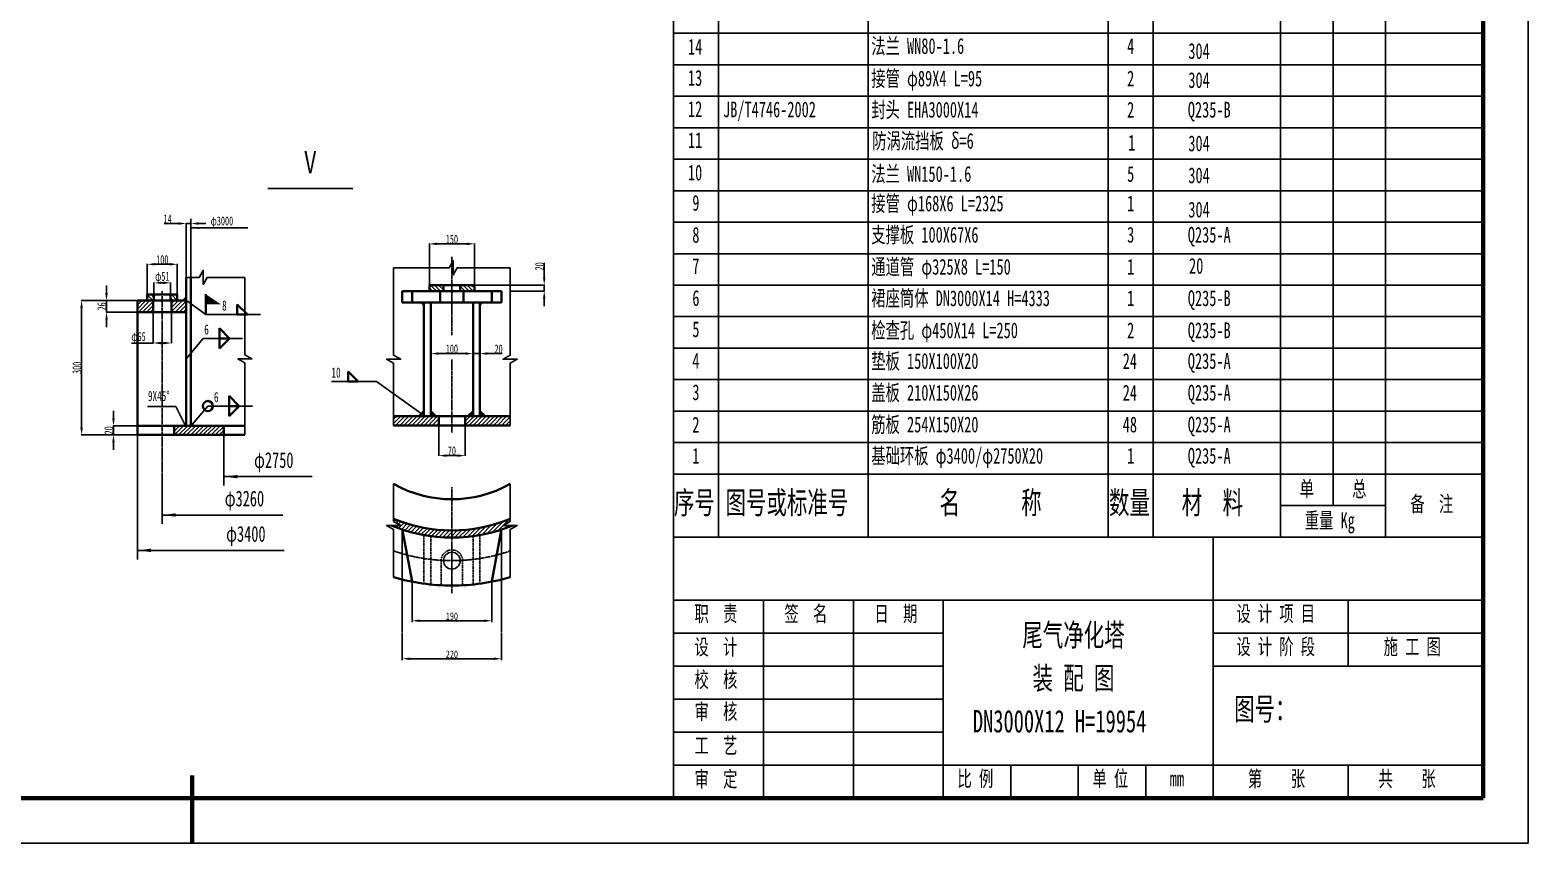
# Model space of a CAD drawing. Header units: millimetres. Extents: x -8910 to 8910, y -12615 to 12615.
# Drawn here: x -1082 to 8910, y -12615 to -7193 of the extents above; entities that cross this region are included whole.
import ezdxf

# ---------------------------------------------------------------- set-up
doc = ezdxf.new("R2010")
doc.units = ezdxf.units.MM
doc.linetypes.add('EB_DASH', pattern=[6, 3, -3])
doc.linetypes.add('EB_DASHDOT', pattern=[39, 30, -3, 3, -3])
for name, color, linetype, lineweight in [('CAXA0', 7, 'Continuous', 35), ('CAXA1', 1, 'EB_DASHDOT', 25), ('CAXA2', 6, 'EB_DASH', 25), ('CAXA3', 7, 'Continuous', 25), ('CAXA4', 2, 'Continuous', 25), ('CAXA5', 4, 'Continuous', 25)]:
    doc.layers.add(name, color=color, linetype=linetype, lineweight=lineweight)
doc.styles.add('标准', font='SIMFANG.TTF', dxfattribs={"width": 0.667})
doc.dimstyles.new('机械', dxfattribs={"dimtxt": 50, "dimasz": 50, "dimexe": 10, "dimexo": 5, "dimgap": 5, "dimtad": 1, "dimdec": 0, "dimdsep": 46, "dimtxsty": '标准', "dimcen": 0, "dimdle": 6, "dimazin": 2, "dimtfac": 1, "dimtdec": 0, "dimtmove": 0, "dimatfit": 3, "dimldrblk": 'NONE', "dimfxl": 1, "dimtolj": 1, "dimtzin": 0, "dimarcsym": 0})
doc.dimstyles.new('标准', dxfattribs={"dimtxt": 3.5, "dimasz": 3.5, "dimexe": 2, "dimexo": 0, "dimtad": 1, "dimdec": 1, "dimdsep": 46, "dimtxsty": '标准', "dimcen": 0, "dimdle": 4, "dimazin": 2, "dimtfac": 1, "dimtdec": 1, "dimtmove": 0, "dimatfit": 3, "dimldrblk": 'NONE', "dimfxl": 1, "dimtolj": 1, "dimtzin": 0, "dimarcsym": 0})

# ---------------------------------------------------------------- blocks, each defined once
blk = doc.blocks.new('CAXBLOCK0', base_point=(8610, -12315))
at = {"layer": 'CAXA0', "linetype": 'Continuous', "lineweight": 25}
for p, q in [((8910, 12615), (8910, -12615)), ((8910, -12615), (-8910, -12615))]:
    blk.add_line(p, q, dxfattribs=at)
at = {"layer": 'CAXA0', "linetype": 'Continuous', "lineweight": 70}
for p, q in [((8610, 12315), (8610, -12315)), ((0, -12615), (0, -12165)), ((8610, -12315), (-8160, -12315))]:
    blk.add_line(p, q, dxfattribs=at)
blk = doc.blocks.new('CAXBLOCK110')
at = {"layer": 'CAXA3', "color": 0, "linetype": 'Continuous', "lineweight": 25}
for p, q in [((1602.5, -8933.8), (1582.1, -8913.3)), ((1602.5, -8933.8), (1582.1, -8913.3)), ((1629.6, -8933.8), (1589.6, -8893.8)), ((1629.6, -8933.8), (1589.6, -8893.8)), ((1656.8, -8933.8), (1616.8, -8893.8)), ((1656.8, -8933.8), (1616.8, -8893.8)), ((1676.6, -8926.4), (1643.9, -8893.8)), ((1676.6, -8926.4), (1643.9, -8893.8)), ((1676.6, -8899.3), (1671.1, -8893.8)), ((1676.6, -8899.3), (1671.1, -8893.8)), ((1819.7, -8933.8), (1788, -8902)), ((1819.7, -8933.8), (1788, -8902)), ((1792.6, -8933.8), (1788, -8929.2)), ((1792.6, -8933.8), (1788, -8929.2)), ((1846.9, -8933.8), (1806.9, -8893.8)), ((1846.9, -8933.8), (1806.9, -8893.8)), ((1874, -8933.8), (1834, -8893.8)), ((1874, -8933.8), (1834, -8893.8)), ((1882.5, -8915.1), (1861.2, -8893.8)), ((1882.5, -8915.1), (1861.2, -8893.8))]:
    blk.add_line(p, q, dxfattribs=at)
blk = doc.blocks.new('CAXBLOCK111')
at = {"layer": 'CAXA3', "color": 0, "linetype": 'Continuous', "lineweight": 25}
for p, q in [((1343.6, -9816.2), (1391.5, -9768.3)), ((1343.6, -9789.1), (1364.4, -9768.3)), ((1343.6, -9816.2), (1391.5, -9768.3)), ((1343.6, -9789.1), (1364.4, -9768.3)), ((1357.2, -9829.8), (1418.7, -9768.3)), ((1357.2, -9829.8), (1418.7, -9768.3)), ((1384.4, -9829.8), (1445.8, -9768.3)), ((1384.4, -9829.8), (1445.8, -9768.3)), ((1411.5, -9829.8), (1473, -9768.3)), ((1411.5, -9829.8), (1473, -9768.3)), ((1438.7, -9829.8), (1500.1, -9768.3)), ((1438.7, -9829.8), (1500.1, -9768.3)), ((1465.8, -9829.8), (1527.3, -9768.3)), ((1465.8, -9829.8), (1527.3, -9768.3)), ((1493, -9829.8), (1554.4, -9768.3)), ((1493, -9829.8), (1554.4, -9768.3)), ((1520.1, -9829.8), (1581.6, -9768.3)), ((1520.1, -9829.8), (1581.6, -9768.3)), ((1547.3, -9829.8), (1608.7, -9768.3)), ((1547.3, -9829.8), (1608.7, -9768.3)), ((1574.4, -9829.8), (1635.9, -9768.3)), ((1574.4, -9829.8), (1635.9, -9768.3)), ((1601.6, -9829.8), (1644.6, -9786.8)), ((1601.6, -9829.8), (1644.6, -9786.8)), ((1820, -9774.3), (1826, -9768.3)), ((1820, -9801.5), (1853.1, -9768.3)), ((1820, -9828.6), (1880.3, -9768.3)), ((1820, -9774.3), (1826, -9768.3)), ((1820, -9801.5), (1853.1, -9768.3)), ((1820, -9828.6), (1880.3, -9768.3)), ((1846, -9829.8), (1907.4, -9768.3)), ((1846, -9829.8), (1907.4, -9768.3)), ((1873.1, -9829.8), (1934.6, -9768.3)), ((1873.1, -9829.8), (1934.6, -9768.3)), ((1900.3, -9829.8), (1961.7, -9768.3)), ((1900.3, -9829.8), (1961.7, -9768.3)), ((1927.4, -9829.8), (1988.9, -9768.3)), ((1927.4, -9829.8), (1988.9, -9768.3)), ((1954.6, -9829.8), (2016, -9768.3)), ((1954.6, -9829.8), (2016, -9768.3)), ((1981.7, -9829.8), (2043.2, -9768.3)), ((1981.7, -9829.8), (2043.2, -9768.3)), ((2008.9, -9829.8), (2070.3, -9768.3)), ((2008.9, -9829.8), (2070.3, -9768.3)), ((2036, -9829.8), (2097.5, -9768.3)), ((2036, -9829.8), (2097.5, -9768.3)), ((2063.2, -9829.8), (2121, -9772)), ((2063.2, -9829.8), (2121, -9772)), ((1628.8, -9829.8), (1644.6, -9813.9)), ((1628.8, -9829.8), (1644.6, -9813.9)), ((2090.4, -9829.8), (2121, -9799.2)), ((2090.4, -9829.8), (2121, -9799.2)), ((2117.5, -9829.8), (2121, -9826.3)), ((2117.5, -9829.8), (2121, -9826.3))]:
    blk.add_line(p, q, dxfattribs=at)
blk = doc.blocks.new('*D126')
at = {"layer": 'CAXA4', "color": 0, "lineweight": -2}
for p, q in [((1873.1, -9010.6), (1873.1, -9352.8)), ((1919.2, -9010.6), (1919.2, -9352.8)), ((1823.1, -9350.8), (1773.1, -9350.8)), ((1873.1, -9350.8), (1919.2, -9350.8)), ((1969.2, -9350.8), (2068.2, -9350.8))]:
    blk.add_line(p, q, dxfattribs=at)
at = {"layer": 'CAXA4', "color": 0}
for points in [[(1823.1, -9342.5), (1823.1, -9359.2), (1873.1, -9350.8)], [(1969.2, -9342.5), (1969.2, -9359.2), (1919.2, -9350.8)]]:
    blk.add_solid(points, dxfattribs=at)
at = {"layer": 'Defpoints', "color": 0}
for p in [(1873.1, -9010.6), (1919.2, -9010.6), (1919.2, -9350.8)]:
    blk.add_point(p, dxfattribs=at)
at = {"layer": 'CAXA4', "color": 0, "insert": (2043.7, -9320.2), "char_height": 60, "attachment_point": 5, "style": '标准'}
blk.add_mtext('\\A1;\\fFangSong_GB2312;20', dxfattribs=at)
blk = doc.blocks.new('_None')
blk = doc.blocks.new('*D127')
at = {"layer": 'CAXA4', "color": 0, "lineweight": -2}
for p, q in [((1591.5, -9010.6), (1591.5, -9352.8)), ((1823.1, -9350.8), (1641.5, -9350.8)), ((1873.1, -9768.3), (1873.1, -9348.8))]:
    blk.add_line(p, q, dxfattribs=at)
at = {"layer": 'CAXA4', "color": 0}
for points in [[(1641.5, -9342.5), (1641.5, -9359.2), (1591.5, -9350.8)], [(1823.1, -9342.5), (1823.1, -9359.2), (1873.1, -9350.8)]]:
    blk.add_solid(points, dxfattribs=at)
at = {"layer": 'Defpoints', "color": 0}
for p in [(1591.5, -9010.6), (1591.5, -9350.8), (1873.1, -9768.3)]:
    blk.add_point(p, dxfattribs=at)
at = {"layer": 'CAXA4', "color": 0, "insert": (1732.3, -9320.2), "char_height": 60, "attachment_point": 5, "style": '标准'}
blk.add_mtext('\\A1;\\fFangSong_GB2312;100', dxfattribs=at)
blk = doc.blocks.new('*D125')
at = {"layer": 'CAXA4', "color": 0, "lineweight": -2}
for p, q in [((2348, -8843.8), (2348, -8744.7)), ((1882.5, -8893.8), (2350, -8893.8)), ((2121, -8933.8), (2350, -8933.8)), ((2348, -8933.8), (2348, -8893.8)), ((2348, -8983.8), (2348, -9033.8))]:
    blk.add_line(p, q, dxfattribs=at)
at = {"layer": 'CAXA4', "color": 0}
for points in [[(2339.6, -8843.8), (2356.3, -8843.8), (2348, -8893.8)], [(2339.6, -8983.8), (2356.3, -8983.8), (2348, -8933.8)]]:
    blk.add_solid(points, dxfattribs=at)
at = {"layer": 'Defpoints', "color": 0}
for p in [(1882.5, -8893.8), (2121, -8933.8), (2348, -8893.8)]:
    blk.add_point(p, dxfattribs=at)
at = {"layer": 'CAXA4', "color": 0, "insert": (2317.4, -8769.2), "char_height": 60, "attachment_point": 5, "rotation": 90, "style": '标准'}
blk.add_mtext('\\A1;\\fFangSong_GB2312;20', dxfattribs=at)
blk = doc.blocks.new('*D124')
at = {"layer": 'CAXA4', "color": 0, "lineweight": -2}
for p, q in [((1582.1, -8893.8), (1582.1, -8617.2)), ((1632.1, -8619.2), (1832.5, -8619.2)), ((1882.5, -8893.8), (1882.5, -8617.2))]:
    blk.add_line(p, q, dxfattribs=at)
at = {"layer": 'CAXA4', "color": 0}
for points in [[(1632.1, -8610.9), (1632.1, -8627.5), (1582.1, -8619.2)], [(1832.5, -8610.9), (1832.5, -8627.5), (1882.5, -8619.2)]]:
    blk.add_solid(points, dxfattribs=at)
at = {"layer": 'Defpoints', "color": 0}
for p in [(1882.5, -8619.2), (1582.1, -8893.8), (1882.5, -8893.8)]:
    blk.add_point(p, dxfattribs=at)
at = {"layer": 'CAXA4', "color": 0, "insert": (1732.3, -8588.6), "char_height": 60, "attachment_point": 5, "style": '标准'}
blk.add_mtext('\\A1;\\fFangSong_GB2312;150', dxfattribs=at)
blk = doc.blocks.new('CAXBLOCK116', base_point=(1229.4, -9536.7))
at = {"layer": 'CAXA0', "color": 0, "linetype": 'Continuous', "lineweight": 25}
blk.add_line((1528.1, -9751.1), (1229.4, -9536.7), dxfattribs=at)
at = {"layer": 'CAXA4', "color": 0, "linetype": 'Continuous', "lineweight": 35}
for p, q in [((1040.8, -9536.7), (1040.8, -9469.5)), ((1108, -9536.7), (1040.8, -9469.5)), ((1040.8, -9536.7), (1108, -9536.7))]:
    blk.add_line(p, q, dxfattribs=at)
at = {"layer": 'CAXA4', "color": 0, "linetype": 'Continuous', "lineweight": 25}
blk.add_line((928.9, -9536.7), (1229.4, -9536.7), dxfattribs=at)
at = {"layer": 'CAXA4', "color": 0, "linetype": 'Continuous', "lineweight": 25, "insert": (928.9, -9443.6), "char_height": 67.2, "attachment_point": 1, "style": '标准'}
blk.add_mtext('\\fFangSong_GB2312;10', dxfattribs=at)
blk = doc.blocks.new('CAXBLOCK117')
at = {"layer": 'CAXA3', "color": 0, "linetype": 'Continuous', "lineweight": 25}
for p, q in [((-261.4, -8997.7), (-299.4, -8959.7)), ((-261.4, -8997.7), (-299.4, -8959.7)), ((-288.6, -8997.7), (-299.4, -8986.9)), ((-288.6, -8997.7), (-299.4, -8986.9)), ((-254.9, -8977), (-274.3, -8957.7)), ((-254.9, -8977), (-274.3, -8957.7)), ((-125.7, -8997.7), (-143.6, -8979.8)), ((-125.7, -8997.7), (-143.6, -8979.8)), ((-99.1, -8997.1), (-138.5, -8957.7)), ((-99.1, -8997.1), (-138.5, -8957.7)), ((-99.1, -8970), (-111.3, -8957.7)), ((-99.1, -8970), (-111.3, -8957.7))]:
    blk.add_line(p, q, dxfattribs=at)
blk = doc.blocks.new('CAXBLOCK118', base_point=(104.8, -9700.7))
at = {"layer": 'CAXA4', "color": 0, "linetype": 'Continuous', "lineweight": 35}
for p, q in [((246.4, -9700.7), (246.4, -9633.5)), ((313.6, -9700.7), (246.4, -9633.5)), ((246.4, -9700.7), (313.6, -9700.7)), ((246.4, -9700.7), (313.6, -9700.7)), ((246.4, -9700.7), (246.4, -9767.9)), ((313.6, -9700.7), (246.4, -9767.9))]:
    blk.add_line(p, q, dxfattribs=at)
at = {"layer": 'CAXA4', "color": 0, "linetype": 'Continuous', "lineweight": 25}
for p, q in [((0.3, -9824.6), (104.8, -9700.7)), ((104.8, -9700.7), (401.4, -9700.7))]:
    blk.add_line(p, q, dxfattribs=at)
at = {"layer": 'CAXA4', "color": 0, "linetype": 'Continuous', "lineweight": 35}
blk.add_circle((104.8, -9700.7), 33.6, dxfattribs=at)
at = {"layer": 'CAXA4', "color": 0, "linetype": 'Continuous', "lineweight": 25, "insert": (145.2, -9607.6), "char_height": 67.2, "attachment_point": 1, "style": '标准'}
blk.add_mtext('\\fFangSong_GB2312;6', dxfattribs=at)
blk = doc.blocks.new('CAXBLOCK119')
at = {"layer": 'CAXA3', "color": 0, "linetype": 'Continuous', "lineweight": 25}
for p, q in [((-365.7, -9054.6), (-308.8, -8997.7)), ((-365.7, -9027.4), (-335.9, -8997.7)), ((-365.7, -9000.3), (-363.1, -8997.7)), ((-365.7, -9054.6), (-308.8, -8997.7)), ((-365.7, -9027.4), (-335.9, -8997.7)), ((-365.7, -9000.3), (-363.1, -8997.7)), ((-358.4, -9074.5), (-281.6, -8997.7)), ((-358.4, -9074.5), (-281.6, -8997.7)), ((-331.3, -9074.5), (-260.7, -9003.9)), ((-331.3, -9074.5), (-260.7, -9003.9)), ((-304.1, -9074.5), (-260.7, -9031.1)), ((-304.1, -9074.5), (-260.7, -9031.1)), ((-277, -9074.5), (-260.7, -9058.2)), ((-277, -9074.5), (-260.7, -9058.2)), ((-137.8, -9016.8), (-118.7, -8997.7)), ((-137.8, -9044), (-91.6, -8997.7)), ((-137.8, -9071.1), (-64.4, -8997.7)), ((-137.8, -9016.8), (-118.7, -8997.7)), ((-137.8, -9044), (-91.6, -8997.7)), ((-137.8, -9071.1), (-64.4, -8997.7)), ((-114.1, -9074.5), (-40.5, -9001)), ((-114.1, -9074.5), (-40.5, -9001)), ((-86.9, -9074.5), (-40.5, -9028.2)), ((-86.9, -9074.5), (-40.5, -9028.2)), ((-59.8, -9074.5), (-40.5, -9055.3)), ((-59.8, -9074.5), (-40.5, -9055.3))]:
    blk.add_line(p, q, dxfattribs=at)
blk = doc.blocks.new('CAXBLOCK120')
at = {"layer": 'CAXA3', "color": 0, "linetype": 'Continuous', "lineweight": 25}
for p, q in [((-119.4, -9867.3), (-84.4, -9832.3)), ((-119.4, -9840.2), (-111.5, -9832.3)), ((-119.4, -9867.3), (-84.4, -9832.3)), ((-119.4, -9840.2), (-111.5, -9832.3)), ((-118.7, -9893.7), (-57.2, -9832.3)), ((-118.7, -9893.7), (-57.2, -9832.3)), ((-91.5, -9893.7), (-30.1, -9832.3)), ((-91.5, -9893.7), (-30.1, -9832.3)), ((-64.4, -9893.7), (-2.9, -9832.3)), ((-64.4, -9893.7), (-2.9, -9832.3)), ((-37.2, -9893.7), (24.2, -9832.3)), ((-37.2, -9893.7), (24.2, -9832.3)), ((-10.1, -9893.7), (51.4, -9832.3)), ((-10.1, -9893.7), (51.4, -9832.3)), ((17.1, -9893.7), (78.5, -9832.3)), ((17.1, -9893.7), (78.5, -9832.3)), ((44.2, -9893.7), (105.7, -9832.3)), ((44.2, -9893.7), (105.7, -9832.3)), ((71.4, -9893.7), (132.8, -9832.3)), ((71.4, -9893.7), (132.8, -9832.3)), ((98.5, -9893.7), (160, -9832.3)), ((98.5, -9893.7), (160, -9832.3)), ((125.7, -9893.7), (187.1, -9832.3)), ((125.7, -9893.7), (187.1, -9832.3)), ((152.8, -9893.7), (210.3, -9836.2)), ((152.8, -9893.7), (210.3, -9836.2)), ((180, -9893.7), (210.3, -9863.4)), ((180, -9893.7), (210.3, -9863.4)), ((207.2, -9893.7), (210.3, -9890.5)), ((207.2, -9893.7), (210.3, -9890.5))]:
    blk.add_line(p, q, dxfattribs=at)
blk = doc.blocks.new('CAXBLOCK121', base_point=(73.6, -9249.4))
at = {"layer": 'CAXA4', "color": 0, "linetype": 'Continuous', "lineweight": 35}
for p, q in [((181.6, -9249.4), (181.6, -9182.2)), ((248.8, -9249.4), (181.6, -9182.2)), ((181.6, -9249.4), (248.8, -9249.4)), ((181.6, -9249.4), (248.8, -9249.4)), ((181.6, -9249.4), (181.6, -9316.6)), ((248.8, -9249.4), (181.6, -9316.6))]:
    blk.add_line(p, q, dxfattribs=at)
at = {"layer": 'CAXA4', "color": 0, "linetype": 'Continuous', "lineweight": 25}
for p, q in [((-40.5, -9386.7), (73.6, -9249.4)), ((73.6, -9249.4), (336.6, -9249.4))]:
    blk.add_line(p, q, dxfattribs=at)
at = {"layer": 'CAXA4', "color": 0, "linetype": 'Continuous', "lineweight": 25, "insert": (80.3, -9156.4), "char_height": 67.2, "attachment_point": 1, "style": '标准'}
blk.add_mtext('\\fFangSong_GB2312;6', dxfattribs=at)
blk = doc.blocks.new('CAXBLOCK122', base_point=(92.1, -9089.9))
at = {"layer": 'CAXA4', "linetype": 'Continuous', "lineweight": 25}
blk.add_hatch(color=0, dxfattribs=at).paths.add_polyline_path([(92.1, -9022.7), (192.9, -9022.7), (92.1, -8955.5)], flags=0)
at = {"layer": 'CAXA4', "color": 0, "linetype": 'Continuous', "lineweight": 25}
for p, q in [((-50.8, -8987.5), (92.1, -9089.9)), ((92.1, -9089.9), (455.9, -9089.9))]:
    blk.add_line(p, q, dxfattribs=at)
at = {"layer": 'CAXA4', "color": 0, "linetype": 'Continuous', "lineweight": 35}
for p, q in [((92.1, -9089.9), (92.1, -8955.5)), ((300.9, -9089.9), (300.9, -9022.7)), ((368.1, -9089.9), (300.9, -9022.7)), ((300.9, -9089.9), (368.1, -9089.9))]:
    blk.add_line(p, q, dxfattribs=at)
at = {"layer": 'CAXA4', "color": 0, "linetype": 'Continuous', "lineweight": 25, "insert": (199.6, -8996.8), "char_height": 67.2, "attachment_point": 1, "style": '标准'}
blk.add_mtext('\\fFangSong_GB2312;8', dxfattribs=at)
blk = doc.blocks.new('*CAXBLOCK12371')
at = {"layer": 'CAXA0', "color": 0, "linetype": 'Continuous', "lineweight": 25}
for p, q in [((-109.5, -9704), (-298.2, -9704)), ((-48.2, -9824.6), (-109.5, -9704))]:
    blk.add_line(p, q, dxfattribs=at)
at = {"layer": 'CAXA0', "color": 0, "linetype": 'Continuous', "lineweight": 25, "insert": (-294.8, -9599.9), "char_height": 67.2, "attachment_point": 1, "style": '标准'}
blk.add_mtext('\\fFangSong_GB2312;9X45{%%D}', dxfattribs=at)
blk = doc.blocks.new('*D118')
at = {"layer": 'CAXA4', "color": 0, "lineweight": -2}
for p, q in [((-525, -9782.3), (-525, -9732.3)), ((-365.7, -9832.3), (-527, -9832.3)), ((-525, -9832.3), (-525, -9893.7)), ((-365.7, -9893.7), (-527, -9893.7)), ((-525, -9943.7), (-525, -9993.7))]:
    blk.add_line(p, q, dxfattribs=at)
at = {"layer": 'CAXA4', "color": 0}
for points in [[(-533.4, -9782.3), (-516.7, -9782.3), (-525, -9832.3)], [(-533.4, -9943.7), (-516.7, -9943.7), (-525, -9893.7)]]:
    blk.add_solid(points, dxfattribs=at)
at = {"layer": 'Defpoints', "color": 0}
for p in [(-365.7, -9832.3), (-525, -9893.7), (-365.7, -9893.7)]:
    blk.add_point(p, dxfattribs=at)
at = {"layer": 'CAXA4', "color": 0, "insert": (-555.6, -9863), "char_height": 60, "attachment_point": 5, "rotation": 90, "style": '标准'}
blk.add_mtext('\\A1;\\fFangSong_GB2312;20', dxfattribs=at)
blk = doc.blocks.new('*D119')
at = {"layer": 'CAXA4', "color": 0, "lineweight": -2}
for p, q in [((-260.7, -9074.5), (-260.7, -9282.5)), ((-137.8, -9074.5), (-137.8, -9282.5)), ((-260.7, -9280.5), (-405, -9280.5)), ((-187.8, -9280.5), (-210.7, -9280.5))]:
    blk.add_line(p, q, dxfattribs=at)
at = {"layer": 'CAXA4', "color": 0}
for points in [[(-210.7, -9272.2), (-210.7, -9288.8), (-260.7, -9280.5)], [(-187.8, -9272.2), (-187.8, -9288.8), (-137.8, -9280.5)]]:
    blk.add_solid(points, dxfattribs=at)
at = {"layer": 'Defpoints', "color": 0}
for p in [(-260.7, -9074.5), (-137.8, -9074.5), (-260.7, -9280.5)]:
    blk.add_point(p, dxfattribs=at)
at = {"layer": 'CAXA4', "color": 0, "insert": (-357.8, -9245.3), "char_height": 60, "attachment_point": 5, "style": '标准'}
blk.add_mtext('\\A1;\\fFangSong_GB2312;φ65', dxfattribs=at)
blk = doc.blocks.new('*D122')
at = {"layer": 'CAXA4', "color": 0, "lineweight": -2}
for p, q in [((-571.4, -8947.7), (-571.4, -8897.7)), ((-365.7, -8997.7), (-573.4, -8997.7)), ((-365.7, -9074.5), (-573.4, -9074.5)), ((-571.4, -9074.5), (-571.4, -8997.7)), ((-571.4, -9124.5), (-571.4, -9174.5))]:
    blk.add_line(p, q, dxfattribs=at)
at = {"layer": 'CAXA4', "color": 0}
for points in [[(-579.8, -8947.7), (-563.1, -8947.7), (-571.4, -8997.7)], [(-579.8, -9124.5), (-563.1, -9124.5), (-571.4, -9074.5)]]:
    blk.add_solid(points, dxfattribs=at)
at = {"layer": 'Defpoints', "color": 0}
for p in [(-571.4, -8997.7), (-365.7, -8997.7), (-365.7, -9074.5)]:
    blk.add_point(p, dxfattribs=at)
at = {"layer": 'CAXA4', "color": 0, "insert": (-602.1, -9036.1), "char_height": 60, "attachment_point": 5, "rotation": 90, "style": '标准'}
blk.add_mtext('\\A1;\\fFangSong_GB2312;26', dxfattribs=at)
blk = doc.blocks.new('*D117')
at = {"layer": 'CAXA4', "color": 0, "lineweight": -2}
for p, q in [((-365.7, -8997.7), (-739.7, -8997.7)), ((-737.7, -9843.7), (-737.7, -9047.7)), ((-365.7, -9893.7), (-739.7, -9893.7))]:
    blk.add_line(p, q, dxfattribs=at)
at = {"layer": 'CAXA4', "color": 0}
for points in [[(-746, -9047.7), (-729.4, -9047.7), (-737.7, -8997.7)], [(-746, -9843.7), (-729.4, -9843.7), (-737.7, -9893.7)]]:
    blk.add_solid(points, dxfattribs=at)
at = {"layer": 'Defpoints', "color": 0}
for p in [(-737.7, -8997.7), (-365.7, -8997.7), (-365.7, -9893.7)]:
    blk.add_point(p, dxfattribs=at)
at = {"layer": 'CAXA4', "color": 0, "insert": (-768.3, -9445.7), "char_height": 60, "attachment_point": 5, "rotation": 90, "style": '标准'}
blk.add_mtext('\\A1;\\fFangSong_GB2312;300', dxfattribs=at)
blk = doc.blocks.new('*D120')
at = {"layer": 'CAXA4', "color": 0, "lineweight": -2}
for p, q in [((-254.9, -8997.7), (-254.9, -8877)), ((-204.9, -8879), (-193.6, -8879)), ((-143.6, -8957.7), (-143.6, -8877))]:
    blk.add_line(p, q, dxfattribs=at)
at = {"layer": 'CAXA4', "color": 0}
for points in [[(-204.9, -8870.6), (-204.9, -8887.3), (-254.9, -8879)], [(-193.6, -8870.6), (-193.6, -8887.3), (-143.6, -8879)]]:
    blk.add_solid(points, dxfattribs=at)
at = {"layer": 'Defpoints', "color": 0}
for p in [(-143.6, -8879), (-143.6, -8957.7), (-254.9, -8997.7)]:
    blk.add_point(p, dxfattribs=at)
at = {"layer": 'CAXA4', "color": 0, "insert": (-199.3, -8843.8), "char_height": 60, "attachment_point": 5, "style": '标准'}
blk.add_mtext('\\A1;\\fFangSong_GB2312;φ51', dxfattribs=at)
blk = doc.blocks.new('*D121')
at = {"layer": 'CAXA4', "color": 0, "lineweight": -2}
for p, q in [((-299.4, -8957.7), (-299.4, -8753.3)), ((-249.4, -8755.3), (-149.1, -8755.3)), ((-99.1, -8957.7), (-99.1, -8753.3))]:
    blk.add_line(p, q, dxfattribs=at)
at = {"layer": 'CAXA4', "color": 0}
for points in [[(-249.4, -8746.9), (-249.4, -8763.6), (-299.4, -8755.3)], [(-149.1, -8746.9), (-149.1, -8763.6), (-99.1, -8755.3)]]:
    blk.add_solid(points, dxfattribs=at)
at = {"layer": 'Defpoints', "color": 0}
for p in [(-99.1, -8755.3), (-299.4, -8957.7), (-99.1, -8957.7)]:
    blk.add_point(p, dxfattribs=at)
at = {"layer": 'CAXA4', "color": 0, "insert": (-199.3, -8724.6), "char_height": 60, "attachment_point": 5, "style": '标准'}
blk.add_mtext('\\A1;\\fFangSong_GB2312;100', dxfattribs=at)
blk = doc.blocks.new('*D123')
at = {"layer": 'CAXA4', "color": 0, "lineweight": -2}
for p, q in [((-90.5, -8483.4), (-186.6, -8483.4)), ((-40.5, -8843), (-40.5, -8481.4)), ((-8.5, -8483.4), (-40.5, -8483.4)), ((-8.5, -8843), (-8.5, -8481.4)), ((41.5, -8483.4), (91.5, -8483.4))]:
    blk.add_line(p, q, dxfattribs=at)
at = {"layer": 'CAXA4', "color": 0}
for points in [[(-90.5, -8475.1), (-90.5, -8491.8), (-40.5, -8483.4)], [(41.5, -8475.1), (41.5, -8491.8), (-8.5, -8483.4)]]:
    blk.add_solid(points, dxfattribs=at)
at = {"layer": 'Defpoints', "color": 0}
for p in [(-8.5, -8483.4), (-40.5, -8843), (-8.5, -8843)]:
    blk.add_point(p, dxfattribs=at)
at = {"layer": 'CAXA4', "color": 0, "insert": (-163.6, -8452.8), "char_height": 60, "attachment_point": 5, "style": '标准'}
blk.add_mtext('\\A1;\\fFangSong_GB2312;14', dxfattribs=at)
blk = doc.blocks.new('*D128')
at = {"layer": 'CAXA4', "color": 0, "lineweight": -2}
for p, q in [((1644.6, -9829.8), (1644.6, -10033.5)), ((1820, -9829.8), (1820, -10033.5)), ((1694.6, -10031.5), (1770, -10031.5))]:
    blk.add_line(p, q, dxfattribs=at)
at = {"layer": 'CAXA4', "color": 0}
for points in [[(1694.6, -10023.2), (1694.6, -10039.8), (1644.6, -10031.5)], [(1770, -10023.2), (1770, -10039.8), (1820, -10031.5)]]:
    blk.add_solid(points, dxfattribs=at)
at = {"layer": 'Defpoints', "color": 0}
for p in [(1644.6, -9829.8), (1820, -9829.8), (1820, -10031.5)]:
    blk.add_point(p, dxfattribs=at)
at = {"layer": 'CAXA4', "color": 0, "insert": (1732.3, -10000.9), "char_height": 60, "attachment_point": 5, "style": '标准'}
blk.add_mtext('\\A1;\\fFangSong_GB2312;70', dxfattribs=at)
blk = doc.blocks.new('CAXBLOCK136')
at = {"layer": 'CAXA3', "color": 0, "linetype": 'Continuous', "lineweight": 25}
for p, q in [((1343.6, -10467.9), (1355, -10456.5)), ((1343.6, -10467.9), (1355, -10456.5)), ((1359.7, -10479), (1374.5, -10464.2)), ((1359.7, -10479), (1374.5, -10464.2)), ((1376.7, -10516.2), (1414.4, -10478.5)), ((1376.7, -10516.2), (1414.4, -10478.5)), ((1377, -10488.8), (1394.3, -10471.5)), ((1377, -10488.8), (1394.3, -10471.5)), ((1396.9, -10523.3), (1435, -10485.1)), ((1396.9, -10523.3), (1435, -10485.1)), ((1417.4, -10529.9), (1455.9, -10491.4)), ((1417.4, -10529.9), (1455.9, -10491.4)), ((1965.4, -10552.1), (2033.6, -10483.9)), ((1965.4, -10552.1), (2033.6, -10483.9)), ((2001.4, -10543.2), (2074.7, -10470)), ((2001.4, -10543.2), (2074.7, -10470)), ((2076.8, -10495), (2119.3, -10452.5)), ((2076.8, -10495), (2119.3, -10452.5)), ((1337.5, -10501.2), (1342, -10496.6)), ((1337.5, -10501.2), (1342, -10496.6)), ((1356.9, -10508.9), (1369.2, -10496.6)), ((1356.9, -10508.9), (1369.2, -10496.6)), ((1438.2, -10536.2), (1477.2, -10497.3)), ((1438.2, -10536.2), (1477.2, -10497.3)), ((1459.4, -10542.2), (1498.9, -10502.7)), ((1459.4, -10542.2), (1498.9, -10502.7)), ((1481, -10547.8), (1521, -10507.7)), ((1481, -10547.8), (1521, -10507.7)), ((1503, -10552.9), (1543.5, -10512.3)), ((1503, -10552.9), (1543.5, -10512.3)), ((1525.4, -10557.7), (1566.6, -10516.5)), ((1525.4, -10557.7), (1566.6, -10516.5)), ((1548.2, -10562), (1590.1, -10520.1)), ((1548.2, -10562), (1590.1, -10520.1)), ((1571.5, -10565.9), (1614.1, -10523.3)), ((1571.5, -10565.9), (1614.1, -10523.3)), ((1595.2, -10569.3), (1638.6, -10525.9)), ((1595.2, -10569.3), (1638.6, -10525.9)), ((1619.4, -10572.2), (1663.7, -10527.9)), ((1619.4, -10572.2), (1663.7, -10527.9)), ((1644.2, -10574.6), (1689.4, -10529.4)), ((1644.2, -10574.6), (1689.4, -10529.4)), ((1669.5, -10576.4), (1715.8, -10530.2)), ((1669.5, -10576.4), (1715.8, -10530.2)), ((1695.5, -10577.6), (1732.3, -10540.8)), ((1695.5, -10577.6), (1732.3, -10540.8)), ((1722, -10578.2), (1732.3, -10568)), ((1722, -10578.2), (1732.3, -10568)), ((1732.3, -10568), (1770.7, -10529.6)), ((1732.3, -10568), (1770.7, -10529.6)), ((1732.3, -10540.8), (1742.9, -10530.2)), ((1732.3, -10540.8), (1742.9, -10530.2)), ((1749.3, -10578.2), (1799.4, -10528)), ((1749.3, -10578.2), (1799.4, -10528)), ((1777.2, -10577.3), (1829, -10525.6)), ((1777.2, -10577.3), (1829, -10525.6)), ((1806, -10575.7), (1859.5, -10522.2)), ((1806, -10575.7), (1859.5, -10522.2)), ((1835.7, -10573.2), (1891.3, -10517.6)), ((1835.7, -10573.2), (1891.3, -10517.6)), ((1866.3, -10569.7), (1924.3, -10511.7)), ((1866.3, -10569.7), (1924.3, -10511.7)), ((1898.1, -10565.1), (1958.8, -10504.3)), ((1898.1, -10565.1), (1958.8, -10504.3)), ((1931, -10559.3), (1995.1, -10495.2)), ((1931, -10559.3), (1995.1, -10495.2)), ((2039.4, -10532.3), (2075.2, -10496.6)), ((2039.4, -10532.3), (2075.2, -10496.6)), ((2079.9, -10519.1), (2102.3, -10496.6)), ((2079.9, -10519.1), (2102.3, -10496.6)), ((2123.4, -10502.7), (2129.5, -10496.6)), ((2123.4, -10502.7), (2129.5, -10496.6))]:
    blk.add_line(p, q, dxfattribs=at)
blk = doc.blocks.new('*D169')
at = {"layer": 'CAXA4', "color": 0, "lineweight": -2}
for p, q in [((1466.5, -11134.8), (1466.5, -11142.5)), ((1516.5, -11132.5), (1948.1, -11132.5)), ((1998.1, -11134.8), (1998.1, -11142.5))]:
    blk.add_line(p, q, dxfattribs=at)
at = {"layer": 'CAXA4', "color": 0}
for points in [[(1516.5, -11124.2), (1516.5, -11140.9), (1466.5, -11132.5)], [(1948.1, -11124.2), (1948.1, -11140.9), (1998.1, -11132.5)]]:
    blk.add_solid(points, dxfattribs=at)
at = {"layer": 'Defpoints', "color": 0}
for p in [(1466.5, -11129.8), (1998.1, -11129.8), (1998.1, -11132.5)]:
    blk.add_point(p, dxfattribs=at)
at = {"layer": 'CAXA4', "color": 0, "insert": (1732.3, -11102.5), "char_height": 50, "attachment_point": 5, "style": '标准'}
blk.add_mtext('\\A1;\\fFangSong_GB2312;190', dxfattribs=at)
blk = doc.blocks.new('*D170')
at = {"layer": 'CAXA4', "color": 0, "lineweight": -2}
for p, q in [((1401.4, -11211.2), (1401.4, -11396.1)), ((2063.2, -11211.2), (2063.2, -11396.1)), ((1451.4, -11386.1), (2013.2, -11386.1))]:
    blk.add_line(p, q, dxfattribs=at)
at = {"layer": 'CAXA4', "color": 0}
for points in [[(1451.4, -11377.7), (1451.4, -11394.4), (1401.4, -11386.1)], [(2013.2, -11377.7), (2013.2, -11394.4), (2063.2, -11386.1)]]:
    blk.add_solid(points, dxfattribs=at)
at = {"layer": 'Defpoints', "color": 0}
for p in [(1401.4, -11206.2), (2063.2, -11206.2), (2063.2, -11386.1)]:
    blk.add_point(p, dxfattribs=at)
at = {"layer": 'CAXA4', "color": 0, "insert": (1732.3, -11356.1), "char_height": 50, "attachment_point": 5, "style": '标准'}
blk.add_mtext('\\A1;\\fFangSong_GB2312;220', dxfattribs=at)

msp = doc.modelspace()

# ---------------------------------------------------------------- hatches: boundary and pattern name
at = {"layer": 'CAXA0', "linetype": 'Continuous', "lineweight": 25}
for color, points in [(0, [(-8.54, -8513.31), (45.46, -8520.06), (45.46, -8506.56)]), (256, [(-61.02, -8997.72), (-40.54, -8997.72), (-40.54, -8977.24)]), (256, [(1545.42, -9010.57), (1545.42, -9025.93), (1530.06, -9010.57)]), (256, [(1919.18, -9010.57), (1919.18, -9025.93), (1934.54, -9010.57)]), (0, [(210.34, -10171.35), (300.34, -10182.6), (300.34, -10160.1)]), (0, [(-199.26, -10427.35), (-109.26, -10438.6), (-109.26, -10416.1)]), (0, [(-365.66, -10663.21), (-275.66, -10674.46), (-275.66, -10651.96)])]:
    msp.add_hatch(color=color, dxfattribs=at).paths.add_polyline_path(points, flags=0)
h = msp.add_hatch(color=256, dxfattribs=at)
h.paths.add_polyline_path([(1510.86, -9768.33), (1545.42, -9768.33), (1545.42, -9733.77)], flags=0)
h.paths.add_polyline_path([(1591.5, -9733.77), (1591.5, -9768.33), (1626.06, -9768.33)], flags=0)
h = msp.add_hatch(color=256, dxfattribs=at)
h.paths.add_polyline_path([(1953.74, -9768.33), (1919.18, -9768.33), (1919.18, -9733.77)], flags=0)
h.paths.add_polyline_path([(1873.1, -9733.77), (1873.1, -9768.33), (1838.54, -9768.33)], flags=0)
h = msp.add_hatch(color=256, dxfattribs=at)
h.paths.add_polyline_path([(-55.9, -9832.28), (-40.54, -9832.28), (-40.54, -9816.92)], flags=0)
h.paths.add_polyline_path([(-8.54, -9832.28), (8.03, -9832.28), (-8.54, -9815.72)], flags=0)

# ---------------------------------------------------------------- linework, layer by layer
at = {"layer": 'CAXA0', "color": 0, "linetype": 'Continuous', "lineweight": 25}
for p, q in [((-8.54, -8842.98), (-8.54, -8453.31)), ((-8.54, -8513.31), (371.12, -8513.31)), ((-365.66, -9893.72), (-365.66, -10723.21)), ((210.34, -9893.72), (210.34, -10231.35)), ((-199.26, -10160.09), (-199.26, -10487.35)), ((210.34, -10171.35), (800.4, -10171.35)), ((-199.26, -10427.35), (604.56, -10427.35)), ((-365.66, -10663.21), (614.13, -10663.21))]:
    msp.add_line(p, q, dxfattribs=at)
at = {"layer": 'CAXA0'}
for p, q in [((-40.54, -8842.98), (-40.54, -9832.28)), ((-8.54, -8842.98), (-8.54, -9832.28)), ((-99.1, -8957.72), (-299.42, -8957.72)), ((-299.42, -8957.72), (-299.42, -8997.72)), ((-254.94, -8957.72), (-254.94, -8997.72)), ((-143.58, -8957.72), (-143.58, -8997.72)), ((-99.1, -8957.72), (-99.1, -8997.72)), ((-40.54, -8977.24), (-61.02, -8997.72)), ((1401.41, -8933.77), (1401.41, -9010.57)), ((2063.18, -8933.77), (1401.41, -8933.77)), ((1466.6, -8933.77), (1466.6, -9010.57)), ((1882.54, -8893.77), (1582.06, -8893.77)), ((1582.06, -8893.77), (1582.06, -8933.77)), ((1654.86, -8933.77), (1654.86, -9010.57)), ((1676.62, -8893.77), (1676.62, -8933.77)), ((1787.98, -8893.77), (1787.98, -8933.77)), ((1809.74, -8933.77), (1809.74, -9010.57)), ((1882.54, -8893.77), (1882.54, -8933.77)), ((1997.99, -8933.77), (1997.99, -9010.57)), ((2063.18, -8933.77), (2063.18, -9010.57)), ((-365.66, -8997.72), (-365.66, -9074.52)), ((-40.54, -8997.72), (-365.66, -8997.72)), ((-365.66, -9074.52), (-365.66, -9893.72)), ((-40.54, -9074.52), (-365.66, -9074.52)), ((-260.7, -8997.72), (-260.7, -9074.52)), ((-137.82, -8997.72), (-137.82, -9074.52)), ((2063.18, -9010.57), (1401.41, -9010.57)), ((1545.42, -9025.93), (1530.06, -9010.57)), ((1545.42, -9010.57), (1545.42, -9768.33)), ((1591.5, -9010.57), (1591.5, -9768.33)), ((1873.1, -9010.57), (1873.1, -9768.33)), ((1919.18, -9025.93), (1934.54, -9010.57)), ((1919.18, -9010.57), (1919.18, -9768.33)), ((2120.96, -9768.33), (1343.63, -9768.33)), ((1545.42, -9733.77), (1510.86, -9768.33)), ((1591.5, -9733.77), (1626.06, -9768.33)), ((1644.62, -9768.33), (1644.62, -9829.77)), ((1819.98, -9768.33), (1819.98, -9829.77)), ((1873.1, -9733.77), (1838.54, -9768.33)), ((1919.18, -9733.77), (1953.74, -9768.33)), ((351.75, -9832.28), (-365.66, -9832.28)), ((-119.45, -9832.28), (-119.45, -9893.72)), ((-40.54, -9816.92), (-55.9, -9832.28)), ((-8.54, -9815.72), (8.03, -9832.28)), ((210.34, -9832.28), (210.34, -9893.72)), ((2120.96, -9829.77), (1343.63, -9829.77)), ((351.75, -9893.72), (-365.66, -9893.72)), ((1466.51, -10870.61), (1401.39, -10519.65)), ((1998.08, -10870.61), (2063.2, -10519.65))]:
    msp.add_line(p, q, dxfattribs=at)
for radius, start, end in [(793.6, 240.674466, 299.325534), (1001.6, 247.166072, 292.833928), (1049.6, 247.249499, 292.750501), (1369.6, 253.513312, 270), (1369.6, 270, 286.486688)]:
    msp.add_arc((1732.3, -9528.69), radius, start, end, dxfattribs=at)
at = {"layer": 'CAXA1'}
for p, q in [((1732.3, -8706.08), (1732.3, -9227.63)), ((-199.26, -8934.12), (-199.26, -10160.09)), ((1732.3, -9389.45), (1732.3, -9876.88))]:
    msp.add_line(p, q, dxfattribs=at)
at = {"layer": 'CAXA1', "linetype": 'EB_DASHDOT', "lineweight": 25}
for p, q in [((1732.3, -10905.97), (1732.3, -10242.09)), ((1732.3, -10949.05), (1732.3, -10652.53))]:
    msp.add_line(p, q, dxfattribs=at)
at = {"layer": 'CAXA1'}
msp.add_arc((1732.3, -9528.69), 1203.2, 251.1531, 288.8469, dxfattribs=at)
at = {"layer": 'CAXA2', "linetype": 'EB_DASH', "lineweight": 25}
for p, q in [((1545.42, -10885.48), (1545.42, -10561.52)), ((1591.5, -10891.03), (1591.5, -10568.8)), ((1873.1, -10891.03), (1873.1, -10568.8)), ((1919.18, -10885.48), (1919.18, -10561.52)), ((1660.62, -10896.41), (1660.62, -10731.89)), ((1803.98, -10896.41), (1803.98, -10731.89))]:
    msp.add_line(p, q, dxfattribs=at)
msp.add_arc((1732.3, -10731.89), 71.68, 0, 180, dxfattribs=at)
at = {"layer": 'CAXA3'}
for p, q in [((3209.82, -2804.62), (3209.82, -12314.64)), ((3509.82, -2804.62), (3509.82, -10574.62)), ((4509.82, -2804.62), (4509.82, -10574.62)), ((6109.82, -2804.62), (6109.82, -10574.62)), ((6409.82, -2804.62), (6409.82, -10574.62)), ((7259.82, -2804.62), (7259.82, -10574.62)), ((7609.82, -2804.62), (7609.82, -10364.62)), ((7959.82, -2804.62), (7959.82, -10574.62)), ((3209.86, -7214.62), (8609.86, -7214.62)), ((3209.86, -7424.62), (8609.86, -7424.62)), ((3209.86, -7634.62), (8609.86, -7634.62)), ((3209.86, -7844.62), (8609.86, -7844.62)), ((3209.86, -8054.62), (8609.86, -8054.62)), ((504.17, -8251.01), (1072.17, -8251.01)), ((3209.86, -8264.62), (8609.86, -8264.62)), ((3209.86, -8474.62), (8609.86, -8474.62)), ((3209.86, -8684.62), (8609.86, -8684.62)), ((3209.86, -8894.62), (8609.86, -8894.62)), ((3209.86, -9104.62), (8609.86, -9104.62)), ((3209.86, -9314.62), (8609.86, -9314.62)), ((3209.86, -9524.62), (8609.86, -9524.62)), ((3209.86, -9734.62), (8609.86, -9734.62)), ((3209.86, -9944.62), (8609.86, -9944.62)), ((3209.86, -10154.62), (8609.86, -10154.62)), ((7259.82, -10364.62), (7959.82, -10364.62)), ((1401.39, -10519.65), (1401.39, -11206.24)), ((2063.2, -10519.65), (2063.2, -11206.24)), ((3209.82, -10574.64), (8609.82, -10574.64)), ((6809.82, -10574.64), (6809.82, -12314.64)), ((1466.51, -10870.61), (1466.51, -11129.83)), ((1998.08, -10870.61), (1998.08, -11129.83)), ((3209.82, -10994.64), (8609.82, -10994.64)), ((3809.82, -10994.64), (3809.82, -12314.64)), ((4409.82, -10994.64), (4409.82, -12314.64)), ((5009.82, -10994.64), (5009.82, -12314.64)), ((7709.82, -10994.64), (7709.82, -11434.64)), ((3209.82, -11214.64), (5009.82, -11214.64)), ((6809.82, -11214.64), (8609.82, -11214.64)), ((3209.82, -11434.64), (5009.82, -11434.64)), ((6809.82, -11434.64), (8609.82, -11434.64)), ((3209.82, -11654.64), (5009.82, -11654.64)), ((3209.82, -11874.64), (5009.82, -11874.64)), ((3209.82, -12094.64), (8609.82, -12094.64)), ((5459.82, -12094.64), (5459.82, -12314.64)), ((5909.82, -12094.64), (5909.82, -12314.64)), ((6359.82, -12094.64), (6359.82, -12314.64)), ((7709.82, -12094.64), (7709.82, -12314.64))]:
    msp.add_line(p, q, dxfattribs=at)
at = {"layer": 'CAXA3', "linetype": 'Continuous', "lineweight": 25}
for p, q in [((1343.63, -8779.03), (1343.63, -8836.57)), ((2120.96, -8779.03), (2120.96, -8836.57)), ((351.75, -8842.98), (210.34, -8842.98)), ((1343.61, -10841.98), (1343.61, -10802.61)), ((2120.98, -10841.98), (2120.98, -10802.61))]:
    msp.add_line(p, q, dxfattribs=at)
for points in [[(2120.96, -8779.03), (1768.33, -8779.03), (1741.45, -8826.07), (1741.45, -8731.99), (1714.57, -8779.03), (1343.63, -8779.03)], [(210.34, -8842.98), (100.46, -8842.98), (73.58, -8890.02), (73.58, -8795.94), (46.7, -8842.98), (-40.54, -8842.98)], [(351.75, -8842.98), (351.75, -9359.8), (398.79, -9386.68), (304.71, -9386.68), (351.75, -9413.56), (351.75, -9893.72)], [(1343.63, -8836.57), (1343.63, -8870.17), (1343.63, -9361.84), (1390.67, -9388.72), (1296.59, -9388.72), (1343.63, -9415.6), (1343.63, -9829.77)], [(2120.96, -8836.57), (2120.96, -8870.17), (2120.96, -9361.84), (2073.92, -9388.72), (2168, -9388.72), (2120.96, -9415.6), (2120.96, -9829.77)], [(1343.61, -10802.61), (1343.61, -10523.51), (1296.57, -10496.63), (1390.65, -10496.63), (1343.61, -10469.75), (1343.61, -10220.59)], [(2120.98, -10802.61), (2120.98, -10523.51), (2168.02, -10496.63), (2073.94, -10496.63), (2120.98, -10469.75), (2120.98, -10220.59)]]:
    msp.add_lwpolyline(points, dxfattribs=at)
at = {"layer": 'CAXA3'}
msp.add_circle((1732.3, -10731.89), 55.7, dxfattribs=at)

# ---------------------------------------------------------------- block references
at = {"layer": 'CAXA0'}
msp.add_blockref('CAXBLOCK0', (8610, -12315), dxfattribs=at)
at = {"layer": 'CAXA4'}
for name, p in [('CAXBLOCK122', (92.11, -9089.88)), ('CAXBLOCK121', (73.58, -9249.44)), ('CAXBLOCK116', (1229.37, -9536.67)), ('*CAXBLOCK12371', (0, 0)), ('CAXBLOCK118', (104.84, -9700.67))]:
    msp.add_blockref(name, p, dxfattribs=at)
at = {"layer": 'CAXA5'}
for name in ['CAXBLOCK117', 'CAXBLOCK110', 'CAXBLOCK119', 'CAXBLOCK111', 'CAXBLOCK120', 'CAXBLOCK136']:
    msp.add_blockref(name, (0, 0), dxfattribs=at)

# ---------------------------------------------------------------- texts
at = {"layer": 'CAXA0', "color": 0, "linetype": 'Continuous', "lineweight": 25, "attachment_point": 1, "style": '标准'}
for s, insert, char_height in [('{\\fFangSong_GB2312|b0|i0|c134|p0;φ3000}', (123.09, -8436.2), 60), ('{\\fFangSong_GB2312|b0|i0|c134|p0;φ2750}', (412.81, -10008.75), 105), ('{\\fFangSong_GB2312|b0|i0|c134|p0;φ3260}', (216.97, -10264.75), 105), ('{\\fFangSong_GB2312|b0|i0|c134|p0;φ3400}', (226.53, -10500.61), 105)]:
    msp.add_mtext(s, dxfattribs=dict(at, insert=insert, char_height=char_height))
at = {"layer": 'CAXA4', "linetype": 'Continuous', "lineweight": 25, "attachment_point": 1, "style": '标准'}
for s, insert, char_height in [('\\fFangSong_GB2312;14', (3306.59, -7251.86), 105), ('{\\fFangSong_GB2312|b0|i0|c134|p0;法兰 WN80-1.6}', (4529.27, -7247.3), 105), ('\\fFangSong_GB2312;4', (6235.83, -7247.3), 105), ('{\\fFangSong_GB2312|b0|i0|c134|p0;304}', (6644.17, -7280.81), 105), ('\\fFangSong_GB2312;13', (3306.59, -7459.93), 105), ('\\fFangSong_GB2312;接管 φ89X4 L=95', (4529.27, -7463.61), 105), ('\\fFangSong_GB2312;2', (6235.83, -7463.61), 105), ('{\\fFangSong_GB2312|b0|i0|c134|p0;304}', (6644.17, -7474.41), 105), ('\\fFangSong_GB2312;12', (3306.59, -7667.17), 105), ('\\fFangSong_GB2312;JB/T4746-2002', (3540.96, -7669.91), 105), ('{\\fFangSong_GB2312|b0|i0|c134|p0;封头 EHA3000X14}', (4529.27, -7671.91), 105), ('\\fFangSong_GB2312;2', (6235.83, -7671.91), 105), ('\\fFangSong_GB2312;Q235-B', (6640.85, -7671.91), 105), ('\\fFangSong_GB2312;11', (3306.59, -7875.48), 105), ('\\fFangSong_GB2312;防涡流挡板 δ=6', (4535.66, -7879.95), 105), ('\\fFangSong_GB2312;1', (6242.23, -7891.6), 105), ('{\\fFangSong_GB2312|b0|i0|c134|p0;304}', (6644.17, -7896.47), 105), ('\\fFangSong_GB2312;Ⅴ', (719.4, -7998.57), 150), ('\\fFangSong_GB2312;10', (3306.59, -8091.14), 105), ('{\\fFangSong_GB2312|b0|i0|c134|p0;法兰 WN150-1.6}', (4529.27, -8100.29), 105), ('\\fFangSong_GB2312;5', (6235.83, -8100.29), 105), ('{\\fFangSong_GB2312|b0|i0|c134|p0;304}', (6644.17, -8109.43), 105), ('\\fFangSong_GB2312;接管 φ168X6 L=2325', (4529.27, -8296.95), 105), ('\\fFangSong_GB2312;9', (3335.83, -8293.35), 105), ('\\fFangSong_GB2312;1', (6235.83, -8296.95), 105), ('{\\fFangSong_GB2312|b0|i0|c134|p0;304}', (6644.17, -8337.88), 105), ('\\fFangSong_GB2312;支撑板 100X67X6', (4529.27, -8505.84), 105), ('\\fFangSong_GB2312;8', (3335.83, -8506.69), 105), ('\\fFangSong_GB2312;3', (6235.83, -8505.84), 105), ('\\fFangSong_GB2312;Q235-A', (6640.85, -8505.84), 105), ('\\fFangSong_GB2312;7', (3335.83, -8714.12), 105), ('\\fFangSong_GB2312;通道管 φ325X8 L=150', (4529.27, -8719.41), 105), ('\\fFangSong_GB2312;1', (6235.83, -8719.41), 105), ('{\\fFangSong_GB2312|b0|i0|c134|p0;20}', (6648.77, -8713.34), 105), ('\\fFangSong_GB2312;6', (3335.83, -8927.94), 105), ('{\\fFangSong_GB2312|b0|i0|c134|p49;裙座筒体 DN3000X14 H=4333}', (4529.27, -8929.11), 105), ('\\fFangSong_GB2312;1', (6235.83, -8929.11), 105), ('\\fFangSong_GB2312;Q235-B', (6640.85, -8929.11), 105), ('\\fFangSong_GB2312;5', (3335.83, -9136.06), 105), ('\\fFangSong_GB2312;检查孔 φ450X14 L=250', (4529.27, -9143.11), 105), ('\\fFangSong_GB2312;2', (6235.83, -9143.11), 105), ('\\fFangSong_GB2312;Q235-B', (6640.85, -9143.11), 105), ('\\fFangSong_GB2312;4', (3335.83, -9346.82), 105), ('\\fFangSong_GB2312;垫板 150X100X20', (4529.27, -9347.92), 105), ('\\fFangSong_GB2312;24', (6206.59, -9347.92), 105), ('\\fFangSong_GB2312;Q235-A', (6640.85, -9347.92), 105), ('\\fFangSong_GB2312;3', (3335.83, -9556.18), 105), ('\\fFangSong_GB2312;盖板 210X150X26', (4529.27, -9558.85), 105), ('\\fFangSong_GB2312;24', (6206.59, -9558.85), 105), ('\\fFangSong_GB2312;Q235-A', (6640.85, -9558.85), 105), ('\\fFangSong_GB2312;2', (3335.83, -9772.29), 105), ('\\fFangSong_GB2312;筋板 254X150X20', (4529.27, -9771.2), 105), ('\\fFangSong_GB2312;48', (6206.59, -9771.2), 105), ('\\fFangSong_GB2312;Q235-A', (6640.85, -9771.2), 105), ('\\fFangSong_GB2312;1', (3335.83, -9979.98), 105), ('{\\fFangSong_GB2312|b0|i0|c134|p0;基础环板 φ3400/φ2750X20}', (4529.27, -9979.98), 105), ('\\fFangSong_GB2312;1', (6235.83, -9979.98), 105), ('\\fFangSong_GB2312;Q235-A', (6640.85, -9979.98), 105), ('\\fFangSong_GB2312;单', (7386.84, -10200.53), 105), ('\\fFangSong_GB2312;总', (7736.84, -10200.53), 105), ('\\fFangSong_GB2312;序号', (3213.23, -10269.7), 150), ('\\fFangSong_GB2312;图号或标准号', (3557.37, -10269.7), 150), ('\\fFangSong_GB2312;名      称', (4984.65, -10269.7), 150), ('\\fFangSong_GB2312;数量', (6115.25, -10269.7), 150), ('\\fFangSong_GB2312;材  料', (6599.98, -10269.7), 150), ('\\fFangSong_GB2312;备  注', (8125.14, -10300.53), 105), ('\\fFangSong_GB2312;重量 Kg', (7420.91, -10410.53), 105), ('\\fFangSong_GB2312;职  责', (3350.14, -11032.71), 105), ('\\fFangSong_GB2312;签  名', (3950.14, -11032.71), 105), ('\\fFangSong_GB2312;日  期', (4550.14, -11032.71), 105), ('\\fFangSong_GB2312;设 计 项 目', (6964.46, -11032.71), 105), ('\\fFangSong_GB2312;尾气净化塔', (5537.15, -11152.18), 150), ('\\fFangSong_GB2312;设  计', (3350.14, -11254.84), 105), ('\\fFangSong_GB2312;设 计 阶 段', (6964.46, -11252.71), 105), ('\\fFangSong_GB2312;施 工 图', (7946.92, -11252.71), 105), ('\\fFangSong_GB2312;校  核', (3350.14, -11472.52), 105), ('\\fFangSong_GB2312;装 配 图', (5605.68, -11439.88), 150), ('\\fFangSong_GB2312;审  核', (3350.14, -11685.76), 105), ('\\fFangSong_GB2312;图号：', (6949.7, -11646.37), 150), ('{\\fFangSong_GB2312|b0|i0|c134|p0;DN3000X12 H=19954}', (5207.28, -11727.58), 150), ('\\fFangSong_GB2312;工  艺', (3350.14, -11912.32), 105), ('\\fFangSong_GB2312;审  定', (3350.14, -12135.34), 105), ('\\fFangSong_GB2312;比 例', (5104.38, -12132.71), 105), ('\\fFangSong_GB2312;单 位', (6004.38, -12132.71), 105), ('\\fFangSong_GB2312;mm', (6520.17, -12132.71), 105), ('\\fFangSong_GB2312;第    张', (7041.67, -12132.71), 105), ('\\fFangSong_GB2312;共    张 ', (7912.43, -12132.71), 105)]:
    msp.add_mtext(s, dxfattribs=dict(at, insert=insert, char_height=char_height))

# ---------------------------------------------------------------- dimensions: what is measured, and where the dimension line sits
at = {"layer": 'CAXA4'}
for base, p1, p2, text, picture, middle in [((-8.54, -8483.43), (-40.54, -8842.98), (-8.54, -8842.98), '\\fFangSong_GB2312;14', '*D123', (-163.56, -8483.43)), ((-260.7, -9280.51), (-137.82, -9074.52), (-260.7, -9074.52), '\\fFangSong_GB2312;φ65', '*D119', (-357.84, -9280.51))]:
    dim = msp.add_linear_dim(base=base, p1=p1, p2=p2, text=text, dimstyle='标准', override={"dimtxt": 60, "dimasz": 50}, dxfattribs=at)
    dim.commit()
    dim.dimension.update_dxf_attribs({"geometry": picture, "text_midpoint": middle, "dimtype": 160})
for base, p1, p2, text, picture, middle in [((1882.54, -8619.2), (1582.06, -8893.77), (1882.54, -8893.77), '\\fFangSong_GB2312;150', '*D124', (1732.3, -8588.57)), ((-99.1, -8755.27), (-299.42, -8957.72), (-99.1, -8957.72), '\\fFangSong_GB2312;100', '*D121', (-199.26, -8724.65)), ((-143.58, -8878.96), (-254.94, -8997.72), (-143.58, -8957.72), '\\fFangSong_GB2312;φ51', '*D120', (-199.26, -8843.8)), ((1591.5, -9350.84), (1873.1, -9768.33), (1591.5, -9010.57), '\\fFangSong_GB2312;100', '*D127', (1732.3, -9320.22)), ((1919.18, -9350.84), (1873.1, -9010.57), (1919.18, -9010.57), '\\fFangSong_GB2312;20', '*D126', (2043.7, -9320.22)), ((1819.98, -10031.51), (1644.62, -9829.77), (1819.98, -9829.77), '\\fFangSong_GB2312;70', '*D128', (1732.3, -10000.89))]:
    dim = msp.add_linear_dim(base=base, p1=p1, p2=p2, text=text, dimstyle='标准', override={"dimtxt": 60, "dimasz": 50}, dxfattribs=at)
    dim.commit()
    dim.dimension.update_dxf_attribs({"geometry": picture, "text_midpoint": middle})
for base, p1, p2, text, picture, middle in [((2347.98, -8893.77), (2120.96, -8933.77), (1882.54, -8893.77), '\\fFangSong_GB2312;20', '*D125', (2317.36, -8769.24)), ((-571.43, -8997.72), (-365.66, -9074.52), (-365.66, -8997.72), '\\fFangSong_GB2312;26', '*D122', (-602.06, -9036.12)), ((-737.69, -8997.72), (-365.66, -9893.72), (-365.66, -8997.72), '\\fFangSong_GB2312;300', '*D117', (-768.32, -9445.72)), ((-525.02, -9893.72), (-365.66, -9832.28), (-365.66, -9893.72), '\\fFangSong_GB2312;20', '*D118', (-555.64, -9863))]:
    dim = msp.add_linear_dim(base=base, p1=p1, p2=p2, angle=270, text=text, dimstyle='标准', override={"dimtxt": 60, "dimasz": 50}, dxfattribs=at)
    dim.commit()
    dim.dimension.update_dxf_attribs({"geometry": picture, "text_midpoint": middle})
for base, p1, p2, text, picture, middle in [((1998.08, -11132.54), (1466.51, -11129.83), (1998.08, -11129.83), '\\fFangSong_GB2312;190', '*D169', (1732.3, -11102.54)), ((2063.2, -11386.08), (1401.39, -11206.24), (2063.2, -11206.24), '\\fFangSong_GB2312;220', '*D170', (1732.3, -11356.08))]:
    dim = msp.add_linear_dim(base=base, p1=p1, p2=p2, text=text, dimstyle='机械', dxfattribs=at)
    dim.commit()
    dim.dimension.update_dxf_attribs({"geometry": picture, "text_midpoint": middle})

doc.saveas('drawing.dxf')
